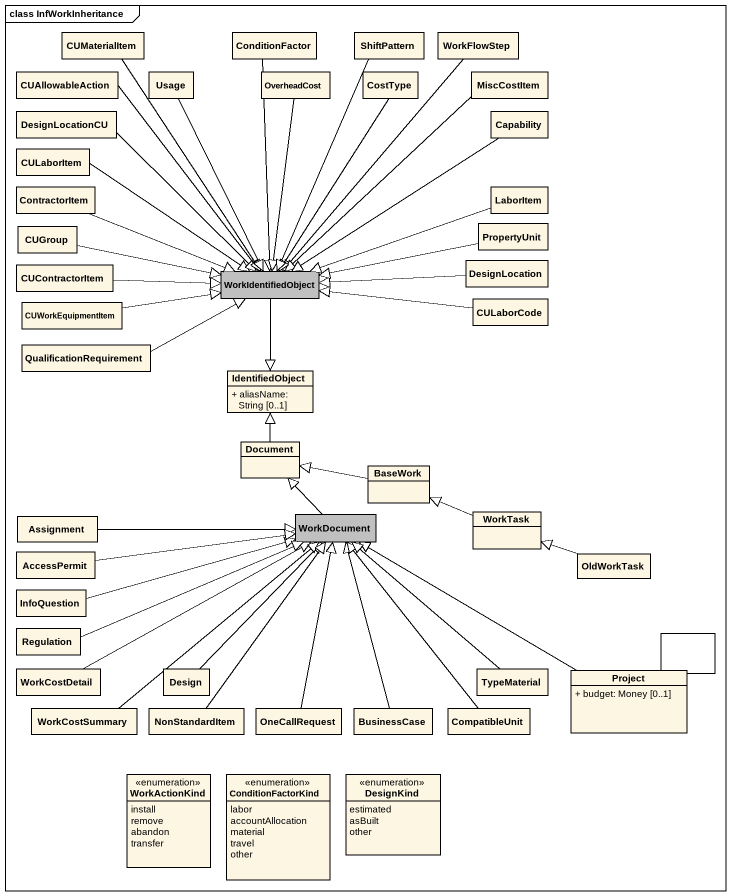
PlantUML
@startuml
mainframe class InfWorkInheritance
hide circle
hide empty members
skinparam classAttributeIconSize 0
class CUMaterialItem
class ConditionFactor
class ShiftPattern
class WorkFlowStep
class CUAllowableAction
class Usage
class OverheadCost
class CostType
class MiscCostItem
class DesignLocationCU
class Capability
class CULaborItem
class ContractorItem
class LaborItem
class CUGroup
class PropertyUnit
class CUContractorItem
class WorkIdentifiedObject #C0C0C0
class DesignLocation
class CUWorkEquipmentItem
class CULaborCode
class QualificationRequirement
class IdentifiedObject {
  + aliasName: String [0..1]
}
class Document
class BaseWork
class Assignment
class WorkDocument #C0C0C0
class WorkTask
class AccessPermit
class OldWorkTask
class InfoQuestion
class Regulation
class WorkCostDetail
class Design
class TypeMaterial
class Project {
  + budget: Money [0..1]
}
class WorkCostSummary
class NonStandardItem
class OneCallRequest
class BusinessCase
class CompatibleUnit
enum WorkActionKind {
  install
  remove
  abandon
  transfer
}
enum ConditionFactorKind {
  labor
  accountAllocation
  material
  travel
  other
}
enum DesignKind {
  estimated
  asBuilt
  other
}
CUMaterialItem --|> WorkIdentifiedObject
ConditionFactor --|> WorkIdentifiedObject
ShiftPattern --|> WorkIdentifiedObject
WorkFlowStep --|> WorkIdentifiedObject
CUAllowableAction --|> WorkIdentifiedObject
Usage --|> WorkIdentifiedObject
OverheadCost --|> WorkIdentifiedObject
CostType --|> WorkIdentifiedObject
MiscCostItem --|> WorkIdentifiedObject
DesignLocationCU --|> WorkIdentifiedObject
Capability --|> WorkIdentifiedObject
CULaborItem -right-|> WorkIdentifiedObject
ContractorItem -right-|> WorkIdentifiedObject
LaborItem -left-|> WorkIdentifiedObject
CUGroup -right-|> WorkIdentifiedObject
PropertyUnit -left-|> WorkIdentifiedObject
CUContractorItem -right-|> WorkIdentifiedObject
WorkIdentifiedObject --|> IdentifiedObject
DesignLocation -left-|> WorkIdentifiedObject
CUWorkEquipmentItem -right-|> WorkIdentifiedObject
CULaborCode -left-|> WorkIdentifiedObject
QualificationRequirement -right-|> WorkIdentifiedObject
Document -up-|> IdentifiedObject
BaseWork -left-|> Document
Assignment -right-|> WorkDocument
WorkDocument -up-|> Document
WorkTask -left-|> BaseWork
AccessPermit -right-|> WorkDocument
OldWorkTask -left-|> WorkTask
InfoQuestion -right-|> WorkDocument
Regulation -right-|> WorkDocument
WorkCostDetail -right-|> WorkDocument
Design -up-|> WorkDocument
TypeMaterial -up-|> WorkDocument
Project -left-|> WorkDocument
Project -- Project
WorkCostSummary -up-|> WorkDocument
NonStandardItem -up-|> WorkDocument
OneCallRequest -up-|> WorkDocument
BusinessCase -up-|> WorkDocument
CompatibleUnit -up-|> WorkDocument
@enduml
